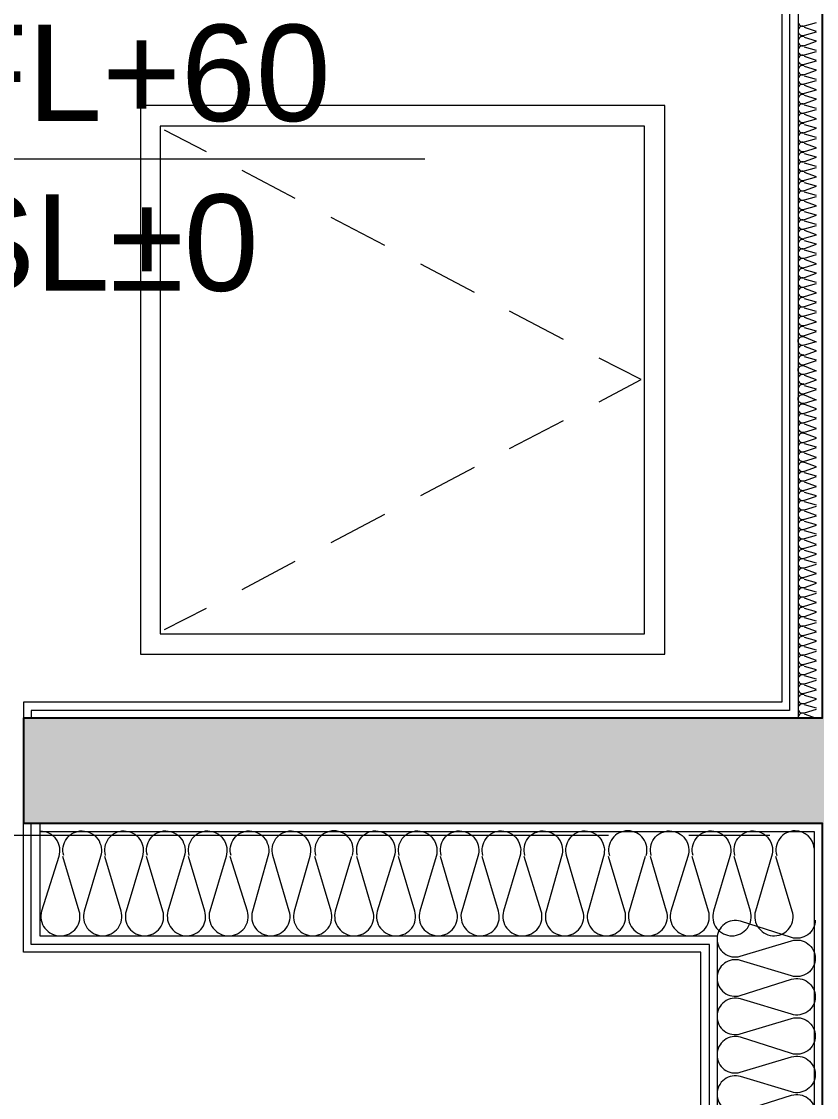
# Model space of a CAD drawing. Header units: millimetres. Extents: x 906 to 41302, y 848 to 28850.
# Drawn here: x 19187 to 20172, y 17086 to 18421 of the extents above; entities that cross this region are included whole.
import ezdxf

# ---------------------------------------------------------------- set-up
doc = ezdxf.new("R2010")
doc.units = ezdxf.units.MM
for name, color, linetype in [('PDF_A-ANNO-PONT', 7, 'Continuous'), ('PDF_X-단위세대$및$주동평면도$A-FIN-INSL', 7, 'Continuous'), ('PDF_X-단위세대$및$주동평면도$A-FLOR-OPEN-BELO', 7, 'Continuous'), ('PDF_X-단위세대$및$주동평면도$A-ST-AXIS-CEN', 7, 'Continuous'), ('PDF_X-단위세대$및$주동평면도$A-ST-CONC', 7, 'Continuous'), ('PDF_X-단위세대$및$주동평면도$A-WALL-DRY', 7, 'Continuous'), ('PDF_문자', 7, 'Continuous')]:
    doc.layers.add(name, color=color, linetype=linetype)
doc.layers.add('PDF_X-단위세대$및$주동평면도$A-FIN-INSL-HAT', color=7, linetype='Continuous', true_color=0x666666)
doc.layers.add('PDF_X-단위세대$및$주동평면도$S-ST-CONC-PAT1', color=7, linetype='Continuous', true_color=0xb7b7b7)
doc.styles.add('PDF Arial', font='arial.ttf')

msp = doc.modelspace()

# ---------------------------------------------------------------- linework, layer by layer
at = {"layer": 'PDF_A-ANNO-PONT', "lineweight": 13}
msp.add_lwpolyline([(19687.1, 18249.9), (18823.5, 18249.9)], dxfattribs=at)
at = {"layer": 'PDF_X-단위세대$및$주동평면도$A-FIN-INSL', "lineweight": 5}
for points in [[(19709.4, 18946.3), (20149.6, 18946.3), (20149.6, 17556.7)], [(19209.8, 17426.5), (19209.8, 17286.8), (20049.1, 17286.8), (20049.1, 11416.2), (19004.5, 11416.2), (19004.5, 11296.7), (20169.7, 11296.7), (20169.7, 17415.9), (19209.8, 17415.9)]]:
    msp.add_lwpolyline(points, dxfattribs=at)
at = {"layer": 'PDF_X-단위세대$및$주동평면도$A-FIN-INSL-HAT', "lineweight": 9}
for points in [[(20171.8, 18419.2), (20157, 18415)], [(20157, 18414), (20171.8, 18408.7)], [(20171.8, 18407.6), (20157, 18403.4)], [(20157, 18401.3), (20171.8, 18397)], [(20171.8, 18396), (20157, 18390.7)], [(20157, 18389.6), (20171.8, 18385.4)], [(20171.8, 18383.3), (20157, 18379)], [(20157, 18378), (20171.8, 18372.7)], [(20171.8, 18371.6), (20157, 18367.4)], [(20157, 18365.3), (20171.8, 18361)], [(20171.8, 18360), (20157, 18354.7)], [(20157, 18353.6), (20171.8, 18349.4)], [(20171.8, 18347.3), (20157, 18343)], [(20157, 18342), (20171.8, 18336.7)], [(20171.8, 18335.6), (20157, 18331.4)], [(20157, 18329.3), (20171.8, 18325.1)], [(20171.8, 18324), (20157, 18318.7)], [(20157, 18317.6), (20171.8, 18313.4)], [(20171.8, 18311.3), (20157, 18307.1)], [(20157, 18306), (20171.8, 18300.7)], [(20171.8, 18299.7), (20157, 18295.4)], [(20157, 18293.3), (20171.8, 18289.1)], [(20171.8, 18288), (20157, 18282.7)], [(20157, 18281.7), (20171.8, 18277.4)], [(20171.8, 18275.3), (20157, 18271.1)], [(20157, 18270), (20171.8, 18264.7)], [(20171.8, 18263.7), (20157, 18259.4)], [(20157, 18257.3), (20171.8, 18253.1)], [(20171.8, 18252), (20157, 18246.7)], [(20157, 18245.7), (20171.8, 18241.4)], [(20171.8, 18239.3), (20157, 18235.1)], [(20157, 18234), (20171.8, 18228.7)], [(20171.8, 18227.7), (20157, 18223.5)], [(20157, 18221.3), (20171.8, 18217.1)], [(20171.8, 18216), (20157, 18210.8)], [(20157, 18209.7), (20171.8, 18205.5)], [(20171.8, 18203.3), (20157, 18199.1)], [(20157, 18198.1), (20171.8, 18192.8)], [(20171.8, 18191.7), (20157, 18187.5)], [(20157, 18185.4), (20171.8, 18181.1)], [(20171.8, 18180.1), (20157, 18174.8)], [(20157, 18173.7), (20171.8, 18169.5)], [(20171.8, 18167.4), (20157, 18163.1)], [(20157, 18162.1), (20171.8, 18156.8)], [(20171.8, 18155.7), (20157, 18151.5)], [(20157, 18149.4), (20171.8, 18145.1)], [(20171.8, 18144.1), (20157, 18138.8)], [(20157, 18137.7), (20171.8, 18133.5)], [(20171.8, 18131.4), (20157, 18127.1)], [(20157, 18126.1), (20171.8, 18120.8)], [(20171.8, 18119.7), (20157, 18115.5)], [(20157, 18113.4), (20171.8, 18109.2)], [(20171.8, 18108.1), (20157, 18102.8)], [(20157, 18101.7), (20171.8, 18097.5)], [(20171.8, 18095.4), (20157, 18091.2)], [(20157, 18090.1), (20171.8, 18084.8)], [(20171.8, 18083.8), (20157, 18079.5)], [(20157, 18077.4), (20171.8, 18073.2)], [(20171.8, 18072.1), (20157, 18066.8)], [(20157, 18065.8), (20171.8, 18061.5)], [(20171.8, 18059.4), (20157, 18055.2)], [(20157, 18054.1), (20171.8, 18048.8)], [(20171.8, 18047.8), (20157, 18043.5)], [(20157, 18041.4), (20171.8, 18037.2)], [(20171.8, 18036.1), (20157, 18030.8)], [(20157, 18018.1), (20171.8, 18012.8)], [(20171.8, 18011.8), (20157, 18006.5)], [(20157, 18005.4), (20171.8, 18001.2)], [(20171.8, 18000.1), (20157, 17994.9)], [(20157, 17982.2), (20171.8, 17976.9)], [(20171.8, 17975.8), (20157, 17970.5)], [(20157, 17969.5), (20171.8, 17965.2)], [(20171.8, 17964.2), (20157, 17958.9)], [(20157, 17946.2), (20171.8, 17940.9)], [(20171.8, 17939.8), (20157, 17934.5)], [(20157, 17933.5), (20171.8, 17929.2)], [(20171.8, 17928.2), (20157, 17922.9)], [(20157, 17921.8), (20171.8, 17916.5)], [(20171.8, 17915.5), (20157, 17911.2)], [(20157, 17910.2), (20171.8, 17904.9)], [(20171.8, 17903.8), (20157, 17898.5)], [(20157, 17897.5), (20171.8, 17893.3)], [(20171.8, 17892.2), (20157, 17886.9)], [(20157, 17885.8), (20171.8, 17880.6)], [(20171.8, 17879.5), (20157, 17875.3)], [(20157, 17874.2), (20171.8, 17868.9)], [(20171.8, 17867.9), (20157, 17862.6)], [(20157, 17861.5), (20171.8, 17857.3)], [(20171.8, 17856.2), (20157, 17850.9)], [(20157, 17849.9), (20171.8, 17844.6)], [(20171.8, 17843.5), (20157, 17839.3)], [(20157, 17837.2), (20171.8, 17832.9)], [(20171.8, 17831.9), (20157, 17826.6)], [(20157, 17825.5), (20171.8, 17821.3)], [(20171.8, 17819.2), (20157, 17814.9)], [(20157, 17813.9), (20171.8, 17808.6)], [(20171.8, 17807.5), (20157, 17803.3)], [(20157, 17801.2), (20171.8, 17796.9)], [(20171.8, 17795.9), (20157, 17790.6)], [(20157, 17789.5), (20171.8, 17785.3)], [(20171.8, 17783.2), (20157, 17779)], [(20157, 17777.9), (20171.8, 17772.6)], [(20171.8, 17771.5), (20157, 17767.3)], [(20157, 17765.2), (20171.8, 17761)], [(20171.8, 17759.9), (20157, 17754.6)], [(20157, 17753.6), (20171.8, 17749.3)], [(20171.8, 17747.2), (20157, 17743)], [(20157, 17741.9), (20171.8, 17736.6)], [(20171.8, 17735.6), (20157, 17731.3)], [(20157, 17729.2), (20171.8, 17725)], [(20171.8, 17723.9), (20157, 17718.6)], [(20157, 17717.6), (20171.8, 17713.3)], [(20171.8, 17711.2), (20157, 17707)], [(20157, 17705.9), (20171.8, 17700.6)], [(20171.8, 17699.6), (20157, 17695.3)], [(20157, 17693.2), (20171.8, 17689)], [(20171.8, 17687.9), (20157, 17682.6)], [(20157, 17681.6), (20171.8, 17677.4)], [(20171.8, 17675.2), (20157, 17671)], [(20157, 17669.9), (20171.8, 17664.7)], [(20171.8, 17663.6), (20157, 17659.4)], [(20157, 17657.2), (20171.8, 17653)], [(20171.8, 17652), (20157, 17646.7)], [(20157, 17645.6), (20171.8, 17641.4)], [(20171.8, 17639.3), (20157, 17635)], [(20157, 17634), (20171.8, 17628.7)], [(20171.8, 17627.6), (20157, 17623.4)], [(20157, 17621.3), (20171.8, 17617)], [(20171.8, 17616), (20157, 17610.7)], [(20157, 17609.6), (20171.8, 17605.4)], [(20171.8, 17603.3), (20157, 17599)], [(20157, 17598), (20171.8, 17592.7)], [(20171.8, 17591.6), (20157, 17587.4)], [(20157, 17585.3), (20171.8, 17581)], [(20171.8, 17580), (20157, 17574.7)], [(20157, 17573.6), (20171.8, 17569.4)], [(20171.8, 17567.3), (20157, 17563.1)], [(20149.6, 17556.7), (20149.6, 17556.7)], [(20157, 17562), (20171.8, 17556.7)], [(19209.8, 17415.9), (19209.8, 17415.9)], [(20169.7, 17305.9), (20169.7, 17305.9)]]:
    msp.add_lwpolyline(points, dxfattribs=at)
for points in [[(20149.6, 18025, -0.501821), (20157, 18029.8), (20171.8, 18023.4), (20157, 18019.2, -0.501821)], [(20149.6, 17989, -0.501821), (20157, 17993.8), (20171.8, 17987.4), (20157, 17983.2, -0.501821)], [(20149.6, 17953.1, -0.501821), (20157, 17957.8), (20171.8, 17951.5), (20157, 17947.2, -0.501821)]]:
    msp.add_lwpolyline(points, format="xyb", close=True, dxfattribs=at)
for points in [[(19210.4, 17417, -0.50163), (19233.1, 17385.3), (19211.9, 17317.5, 0.501635), (19235.7, 17286.8, 0.501635), (19258.5, 17317.5), (19238.4, 17385.3)], [(19239.4, 17386.4, -0.50163), (19262.2, 17417, -0.50163), (19285, 17385.3), (19264.9, 17317.5, 0.501635), (19287.6, 17286.8, 0.501635), (19310.4, 17317.5), (19290.3, 17385.3)], [(19291.2, 17386.4, -0.50163), (19314.1, 17417, -0.50163), (19336.8, 17385.3), (19316.7, 17317.5, 0.501635), (19339.5, 17286.8, 0.501635), (19362.2, 17317.5), (19342.1, 17385.3)], [(19343.1, 17386.4, -0.50163), (19365.9, 17417, -0.50163), (19388.7, 17385.3), (19368.6, 17317.5, 0.501635), (19392.4, 17286.8, 0.501635), (19414.1, 17317.5), (19394, 17385.3)], [(19395, 17386.4, -0.50163), (19417.8, 17417, -0.50163), (19440.5, 17385.3), (19420.4, 17317.5, 0.501635), (19444.2, 17286.8, 0.501635), (19467, 17317.5), (19445.8, 17385.3)], [(19446.8, 17386.4, -0.50163), (19469.6, 17417, -0.50163), (19492.4, 17385.3), (19473.3, 17317.4, 0.501635), (19496.1, 17286.8, 0.501635), (19518.9, 17317.5), (19498.7, 17386.4, -0.50163), (19521.5, 17417, -0.50163), (19544.3, 17385.3), (19525.1, 17317.4, 0.501635), (19548, 17286.8, 0.501635), (19570.7, 17317.5), (19550.6, 17385.3)], [(19597.2, 17386.4, 0.50163), (19574.4, 17417, 0.50163), (19551.6, 17386.4)], [(19603.4, 17386.4, -0.50163), (19626.3, 17417, -0.50163), (19649, 17385.3), (19627.9, 17317.5, 0.501635), (19651.7, 17286.8, 0.501635), (19674.4, 17317.5), (19654.3, 17385.3)], [(19655.3, 17386.4, -0.50163), (19678.1, 17417, -0.50163), (19700.9, 17385.3), (19680.8, 17317.5, 0.501635), (19703.5, 17286.8, 0.501635), (19726.3, 17317.5), (19706.2, 17385.3)], [(19707.2, 17386.4, -0.50163), (19730, 17417, -0.50163), (19752.7, 17385.3), (19732.6, 17317.5, 0.501635), (19756.4, 17286.8, 0.501635), (19778.1, 17317.5), (19758, 17385.3)], [(19759, 17386.4, -0.50163), (19781.9, 17417, -0.50163), (19804.6, 17385.3), (19784.5, 17317.5, 0.501635), (19808.3, 17286.8, 0.501635), (19831.1, 17317.5), (19809.9, 17385.3)], [(19810.9, 17386.4, -0.50163), (19833.7, 17417, -0.50163), (19856.5, 17385.3), (19837.3, 17317.4, 0.501635), (19860.2, 17286.8, 0.501635), (19882.9, 17317.5), (19862.7, 17386.4, -0.50163), (19885.6, 17417, -0.50163), (19908.3, 17385.3), (19889.2, 17317.4, 0.501635), (19912, 17286.8, 0.501635), (19934.8, 17317.5), (19914.7, 17385.3)], [(19961.3, 17386.4, 0.50163), (19938.5, 17417, 0.50163), (19915.7, 17386.4)], [(19967.5, 17386.4, -0.50163), (19990.3, 17417, -0.50163), (20013.1, 17385.3), (19991.9, 17317.5, 0.501635), (20015.7, 17286.8, 0.501635), (20038.5, 17317.5), (20018.4, 17385.3)], [(20019.4, 17386.4, -0.50163), (20042.2, 17417, -0.50163), (20065, 17385.3), (20044.8, 17317.5, 0.501635), (20067.6, 17286.8, 0.501635), (20090.4, 17317.5), (20070.2, 17385.3)], [(20071.2, 17386.4, -0.50163), (20094.1, 17417, -0.50163), (20116.8, 17385.3), (20096.7, 17317.5, 0.501635), (20120.5, 17286.8, 0.501635), (20142.2, 17317.5), (20122.1, 17385.3)], [(20169.6, 17395.5, 0.386262), (20145.9, 17417, 0.50163), (20123.1, 17386.4)], [(19596.1, 17385.3), (19576, 17317.5, 0.501635), (19599.8, 17286.8, 0.501635), (19622.6, 17317.5), (19602.5, 17385.3)], [(19960.2, 17385.3), (19940.1, 17317.5, 0.501635), (19963.9, 17286.8, 0.501635), (19986.6, 17317.5), (19966.5, 17385.3)], [(20170.8, 17306.4, -0.501614), (20141.2, 17284.7), (20078.3, 17304.9, 0.501614), (20049.1, 17283.1, 0.501614), (20077.7, 17261.4), (20141.5, 17280.6, -0.501614), (20170.8, 17258.8, -0.501614), (20141.2, 17237.1), (20078.3, 17256.3, 0.501614), (20049.1, 17234.4, 0.501614), (20077.7, 17212.7), (20141.5, 17233, -0.501614), (20170.8, 17211.2, -0.501614), (20141.2, 17189.5), (20078.3, 17208.6, 0.501614), (20049.1, 17186.8, 0.501614), (20077.7, 17165.1), (20141.5, 17184.3, -0.501614), (20170.8, 17162.5, -0.501614), (20141.2, 17140.8), (20078.3, 17161, 0.501614), (20049.1, 17139.2, 0.501614), (20077.7, 17117.5), (20141.5, 17136.7, -0.501614), (20170.8, 17114.8, -0.501614), (20141.2, 17093.2), (20078.3, 17112.3, 0.501614), (20049.1, 17090.5, 0.501614), (20077.7, 17068.8), (20141.5, 17089, -0.501614), (20170.8, 17067.2, -0.501614)]]:
    msp.add_lwpolyline(points, format="xyb", dxfattribs=at)
for centre, radius, start, end in [((20155.4, 18420.8), 5.82, 180.0006, 286.5945), ((20155.4, 18409.2), 5.81, 73.4055, 179.9994), ((20155.4, 18409.2), 5.82, 180.0006, 286.5945), ((20155.4, 18396.5), 5.81, 73.4055, 179.9994), ((20155.4, 18396.5), 5.82, 180.0006, 286.5945), ((20155.4, 18384.9), 5.81, 73.4055, 179.9994), ((20155.4, 18384.8), 5.82, 180.0006, 286.5945), ((20155.4, 18373.2), 5.81, 73.4055, 179.9994), ((20155.4, 18373.2), 5.82, 180.0006, 286.5945), ((20155.4, 18360.5), 5.81, 73.4055, 179.9994), ((20155.4, 18360.5), 5.82, 180.0006, 286.5945), ((20155.4, 18348.9), 5.81, 73.4055, 179.9994), ((20155.4, 18348.9), 5.82, 180.0006, 286.5945), ((20155.4, 18337.2), 5.81, 73.4055, 179.9994), ((20155.4, 18337.2), 5.82, 180.0006, 286.5945), ((20155.4, 18324.5), 5.81, 73.4055, 179.9994), ((20155.4, 18324.5), 5.82, 180.0006, 286.5945), ((20155.4, 18312.9), 5.81, 73.4055, 179.9994), ((20155.4, 18312.9), 5.82, 180.0006, 286.5945), ((20155.4, 18301.2), 5.81, 73.4055, 179.9994), ((20155.4, 18301.2), 5.82, 180.0006, 286.5945), ((20155.4, 18288.5), 5.81, 73.4055, 179.9994), ((20155.4, 18288.5), 5.82, 180.0006, 286.5945), ((20155.4, 18276.9), 5.81, 73.4055, 179.9994), ((20155.4, 18276.9), 5.82, 180.0006, 286.5945), ((20155.4, 18265.3), 5.81, 73.4055, 179.9994), ((20155.4, 18265.3), 5.82, 180.0006, 286.5945), ((20155.4, 18252.6), 5.81, 73.4055, 179.9994), ((20155.4, 18252.6), 5.82, 180.0006, 286.5945), ((20155.4, 18240.9), 5.81, 73.4055, 179.9994), ((20155.4, 18240.9), 5.82, 180.0006, 286.5945), ((20155.4, 18229.3), 5.81, 73.4055, 179.9994), ((20155.4, 18229.3), 5.82, 180.0006, 286.5945), ((20155.4, 18216.6), 5.81, 73.4055, 179.9994), ((20155.4, 18216.6), 5.82, 180.0006, 286.5945), ((20155.4, 18204.9), 5.81, 73.4055, 179.9994), ((20155.4, 18204.9), 5.82, 180.0006, 286.5945), ((20155.4, 18193.3), 5.81, 73.4055, 179.9994), ((20155.4, 18193.3), 5.82, 180.0006, 286.5945), ((20155.4, 18180.6), 5.81, 73.4055, 179.9994), ((20155.4, 18180.6), 5.82, 180.0006, 286.5945), ((20155.4, 18169), 5.81, 73.4055, 179.9994), ((20155.4, 18168.9), 5.82, 180.0006, 286.5945), ((20155.4, 18157.3), 5.81, 73.4055, 179.9994), ((20155.4, 18157.3), 5.82, 180.0006, 286.5945), ((20155.4, 18144.6), 5.81, 73.4055, 179.9994), ((20155.4, 18144.6), 5.82, 180.0006, 286.5945), ((20155.4, 18133), 5.81, 73.4055, 179.9994), ((20155.4, 18133), 5.82, 180.0006, 286.5945), ((20155.4, 18121.3), 5.81, 73.4055, 179.9994), ((20155.4, 18121.3), 5.82, 180.0006, 286.5945), ((20155.4, 18108.6), 5.81, 73.4055, 179.9994), ((20155.4, 18108.6), 5.82, 180.0006, 286.5945), ((20155.4, 18097), 5.81, 73.4055, 179.9994), ((20155.4, 18097), 5.82, 180.0006, 286.5945), ((20155.4, 18085.3), 5.81, 73.4055, 179.9994), ((20155.4, 18085.3), 5.82, 180.0006, 286.5945), ((20155.4, 18072.6), 5.81, 73.4055, 179.9994), ((20155.4, 18072.6), 5.82, 180.0006, 286.5945), ((20155.4, 18061), 5.81, 73.4055, 179.9994), ((20155.4, 18061), 5.82, 180.0006, 286.5945), ((20155.4, 18049.4), 5.81, 73.4055, 179.9994), ((20155.4, 18049.4), 5.82, 180.0006, 286.5945), ((20155.4, 18036.7), 5.81, 73.4055, 179.9994), ((20155.4, 18036.7), 5.82, 180.0006, 286.5945), ((20155.4, 18013.4), 5.81, 73.4055, 179.9994), ((20155.4, 18013.4), 5.82, 180.0006, 286.5945), ((20155.4, 18000.7), 5.81, 73.4055, 179.9994), ((20155.4, 18000.7), 5.82, 180.0006, 286.5945), ((20155.4, 17977.4), 5.81, 73.4055, 179.9994), ((20155.4, 17977.4), 5.82, 180.0006, 286.5945), ((20155.4, 17964.7), 5.81, 73.4055, 179.9994), ((20155.4, 17964.7), 5.82, 180.0006, 286.5945), ((20155.4, 17940.4), 5.81, 73.4055, 179.9994), ((20155.4, 17940.3), 5.82, 180.0006, 286.5945), ((20155.4, 17928.7), 5.81, 73.4055, 179.9994), ((20155.4, 17928.7), 5.82, 180.0006, 286.5945), ((20155.4, 17917.1), 5.81, 73.4055, 179.9994), ((20155.4, 17917.1), 5.82, 180.0006, 286.5945), ((20155.4, 17904.4), 5.81, 73.4055, 179.9994), ((20155.4, 17904.4), 5.82, 180.0006, 286.5945), ((20155.4, 17892.7), 5.81, 73.4055, 179.9994), ((20155.4, 17892.7), 5.82, 180.0006, 286.5945), ((20155.4, 17881.1), 5.81, 73.4055, 179.9994), ((20155.4, 17881.1), 5.82, 180.0006, 286.5945), ((20155.4, 17868.4), 5.81, 73.4055, 179.9994), ((20155.4, 17868.4), 5.82, 180.0006, 286.5945), ((20155.4, 17856.7), 5.81, 73.4055, 179.9994), ((20155.4, 17856.7), 5.82, 180.0006, 286.5945), ((20155.4, 17845.1), 5.81, 73.4055, 179.9994), ((20155.4, 17845.1), 5.82, 180.0006, 286.5945), ((20155.4, 17832.4), 5.81, 73.4055, 179.9994), ((20155.4, 17832.4), 5.82, 180.0006, 286.5945), ((20155.4, 17820.8), 5.81, 73.4055, 179.9994), ((20155.4, 17820.8), 5.82, 180.0006, 286.5945), ((20155.4, 17809.1), 5.81, 73.4055, 179.9994), ((20155.4, 17809.1), 5.82, 180.0006, 286.5945), ((20155.4, 17796.4), 5.81, 73.4055, 179.9994), ((20155.4, 17796.4), 5.82, 180.0006, 286.5945), ((20155.4, 17784.8), 5.81, 73.4055, 179.9994), ((20155.4, 17784.8), 5.82, 180.0006, 286.5945), ((20155.4, 17773.1), 5.81, 73.4055, 179.9994), ((20155.4, 17773.1), 5.82, 180.0006, 286.5945), ((20155.4, 17760.4), 5.81, 73.4055, 179.9994), ((20155.4, 17760.4), 5.82, 180.0006, 286.5945), ((20155.4, 17748.8), 5.81, 73.4055, 179.9994), ((20155.4, 17748.8), 5.82, 180.0006, 286.5945), ((20155.4, 17737.2), 5.81, 73.4055, 179.9994), ((20155.4, 17737.1), 5.82, 180.0006, 286.5945), ((20155.4, 17724.5), 5.81, 73.4055, 179.9994), ((20155.4, 17724.4), 5.82, 180.0006, 286.5945), ((20155.4, 17712.8), 5.81, 73.4055, 179.9994), ((20155.4, 17712.8), 5.82, 180.0006, 286.5945), ((20155.4, 17701.2), 5.81, 73.4055, 179.9994), ((20155.4, 17701.2), 5.82, 180.0006, 286.5945), ((20155.4, 17688.5), 5.81, 73.4055, 179.9994), ((20155.4, 17688.5), 5.82, 180.0006, 286.5945), ((20155.4, 17676.8), 5.81, 73.4055, 179.9994), ((20155.4, 17676.8), 5.82, 180.0006, 286.5945), ((20155.4, 17665.2), 5.81, 73.4055, 179.9994), ((20155.4, 17665.2), 5.82, 180.0006, 286.5945), ((20155.4, 17652.5), 5.81, 73.4055, 179.9994), ((20155.4, 17652.5), 5.82, 180.0006, 286.5945), ((20155.4, 17640.8), 5.81, 73.4055, 179.9994), ((20155.4, 17640.8), 5.82, 180.0006, 286.5945), ((20155.4, 17629.2), 5.81, 73.4055, 179.9994), ((20155.4, 17629.2), 5.82, 180.0006, 286.5945), ((20155.4, 17616.5), 5.81, 73.4055, 179.9994), ((20155.4, 17616.5), 5.82, 180.0006, 286.5945), ((20155.4, 17604.9), 5.81, 73.4055, 179.9994), ((20155.4, 17604.9), 5.82, 180.0006, 286.5945), ((20155.4, 17593.2), 5.81, 73.4055, 179.9994), ((20155.4, 17593.2), 5.82, 180.0006, 286.5945), ((20155.4, 17580.5), 5.81, 73.4055, 179.9994), ((20155.4, 17580.5), 5.82, 180.0006, 286.5945), ((20155.4, 17568.9), 5.81, 73.4055, 179.9994), ((20155.4, 17568.9), 5.82, 180.0006, 286.5945), ((20155.4, 17557.2), 5.81, 73.4055, 179.9994)]:
    msp.add_arc(centre, radius, start, end, dxfattribs=at)
at = {"layer": 'PDF_X-단위세대$및$주동평면도$A-FLOR-OPEN-BELO', "lineweight": 5}
for points in [[(19984.5, 18316.6), (19334.7, 18316.6), (19334.7, 17636.1), (19984.5, 17636.1)], [(19959.1, 18291.2), (19359, 18291.2), (19359, 17661.5), (19959.1, 17661.5)]]:
    msp.add_lwpolyline(points, close=True, dxfattribs=at)
for points in [[(19416.2, 18259.4), (19364.3, 18285.9)], [(19526.3, 18201.2), (19460.6, 18236.2)], [(19637.4, 18143), (19570.7, 18177.9)], [(19748.5, 18084.8), (19681.8, 18119.7)], [(19858.6, 18026.6), (19791.9, 18061.5)], [(19903, 17949.3), (19954.9, 17976.9), (19903, 18003.3)], [(19791.9, 17891.1), (19858.6, 17926.1)], [(19681.8, 17832.9), (19748.5, 17867.9)], [(19570.7, 17774.7), (19637.4, 17809.6)], [(19460.6, 17716.5), (19526.3, 17751.4)], [(19364.3, 17666.8), (19416.2, 17693.2)]]:
    msp.add_lwpolyline(points, dxfattribs=at)
at = {"layer": 'PDF_X-단위세대$및$주동평면도$A-ST-AXIS-CEN', "lineweight": 5}
for points in [[(18149.4, 17411.7), (19914.7, 17411.7)], [(20014.2, 17411.7), (20114.7, 17411.7)]]:
    msp.add_lwpolyline(points, dxfattribs=at)
at = {"layer": 'PDF_X-단위세대$및$주동평면도$A-ST-CONC', "lineweight": 25}
msp.add_lwpolyline([(19189.7, 17426.5), (20179.3, 17426.5), (20179.3, 11286.1), (19019.3, 11286.1), (19019.3, 11036.3), (20479.8, 11036.3), (20479.8, 19226.8), (19699.8, 19226.8), (19699.8, 18975.9), (20179.3, 18975.9), (20179.3, 17556.7), (19189.7, 17556.7)], close=True, dxfattribs=at)
at = {"layer": 'PDF_X-단위세대$및$주동평면도$A-WALL-DRY', "lineweight": 13}
for points in [[(19699.8, 18975.9), (19699.8, 18926.2), (20129.5, 18926.2), (20129.5, 17576.8), (19189.7, 17576.8), (19189.7, 17556.7)], [(19709.4, 18975.9), (19709.4, 18936.8), (20139, 18936.8), (20139, 17566.2), (19199.2, 17566.2), (19199.2, 17556.7)], [(19004.5, 11426.8), (20039.6, 11426.8), (20039.6, 17276.2), (19199.2, 17276.2), (19199.2, 17426.5)], [(19004.5, 11436.4), (20029, 11436.4), (20029, 17266.7), (19189.7, 17266.7), (19189.7, 17426.5)]]:
    msp.add_lwpolyline(points, dxfattribs=at)
at = {"layer": 'PDF_X-단위세대$및$주동평면도$S-ST-CONC-PAT1', "transparency": 33554559}
for points in [[(19189.7, 17556.7), (20479.8, 17556.7), (19189.7, 17426.5)], [(20479.8, 17556.7), (19189.7, 17426.5), (20479.8, 17426.5)]]:
    msp.add_solid(points, dxfattribs=at)

# ---------------------------------------------------------------- texts
at = {"layer": 'PDF_문자', "char_height": 119.51, "attachment_point": 7, "style": 'PDF Arial'}
for s, insert in [('FL+60', (19092.3, 18295.7)), ('SL±0', (19092.3, 18085.1))]:
    msp.add_mtext(s, dxfattribs=dict(at, insert=insert))

doc.saveas('drawing.dxf')
